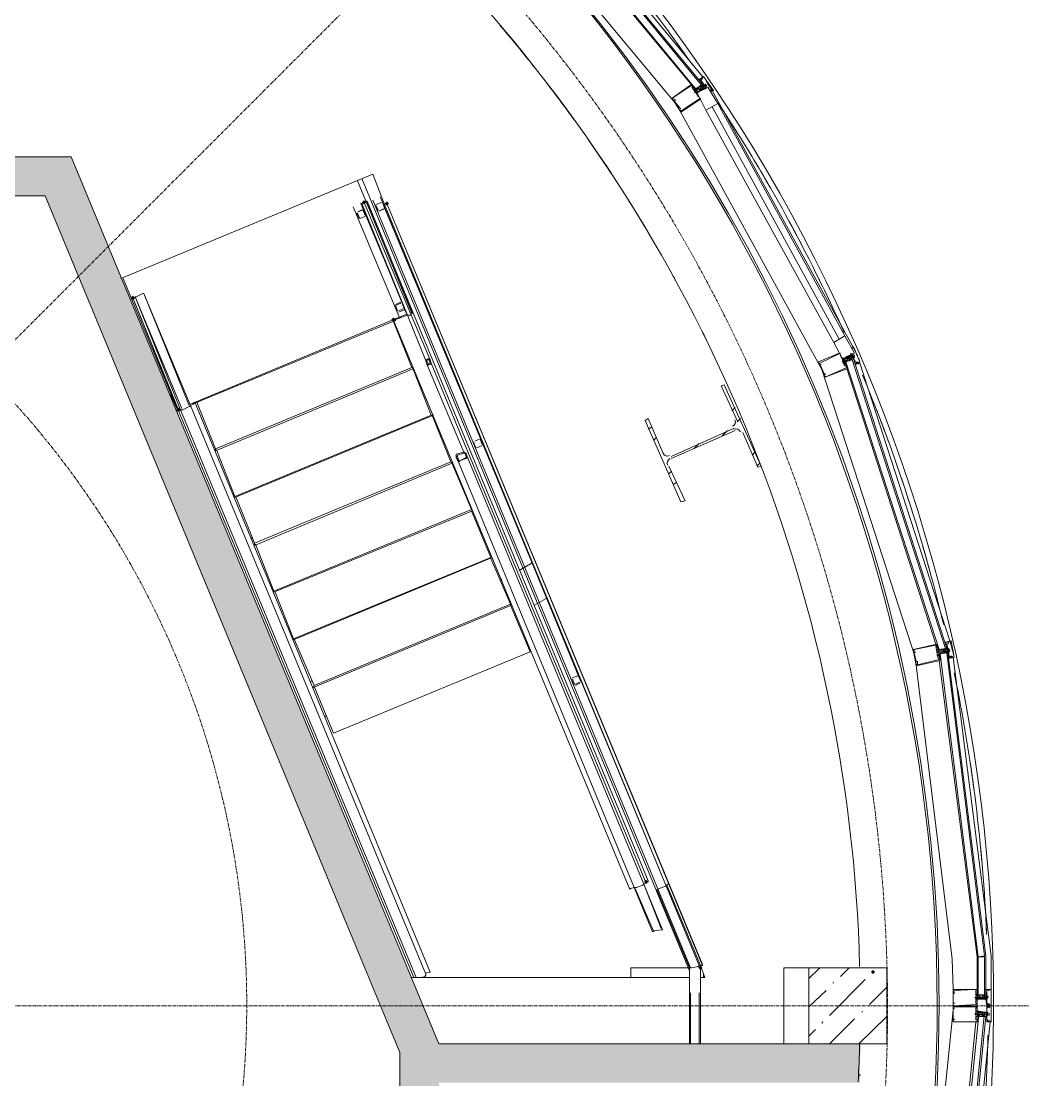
# Model space of a CAD drawing. Header units: millimetres. Extents: x 223 to 147055, y -17460 to 24540.
# Drawn here: x 104872 to 108780, y -5372 to -1244 of the extents above; entities that cross this region are included whole.
import ezdxf

# ---------------------------------------------------------------- set-up
doc = ezdxf.new("R2010")
doc.units = ezdxf.units.MM
doc.linetypes.add('ADSK_Линия сетки', pattern=[21, 12, -3, 3, -3])
for name, color, linetype, lineweight in [('A-ANNO-DIMS', 7, 'Continuous', 9), ('S-GRID', 7, 'Continuous', 9), ('ЭЛ', 250, 'Continuous', 50)]:
    doc.layers.add(name, color=color, linetype=linetype, lineweight=lineweight)
for name, color, linetype in [('PDF _A-CLNG', 7, 'Continuous'), ('PDF _A-DETL', 7, 'Continuous'), ('PDF _A-DETL-GENF', 7, 'Continuous'), ('PDF _A-FLOR', 7, 'Continuous'), ('PDF _A-GLAZ', 7, 'Continuous'), ('PDF _A-GLAZ-CURT', 7, 'Continuous'), ('PDF _A-GLAZ-CWMG', 7, 'Continuous'), ('PDF _A-WALL', 7, 'Continuous'), ('PDF _A-WALL-PATT', 7, 'Continuous'), ('PDF _I-WALL', 7, 'Continuous'), ('PDF _S-BEAM', 7, 'Continuous'), ('PDF _S-COLS', 7, 'Continuous'), ('PDF _S-FSTN', 7, 'Continuous'), ('PDF _S-RBAR-BNDY', 7, 'Continuous'), ('PDF _Ограждение', 7, 'Continuous')]:
    doc.layers.add(name, color=color, linetype=linetype)
doc.styles.add('GOST Common_I_6', font='ARIALN.TTF', dxfattribs={"height": 125})
doc.dimstyles.new('Диагональ_-_Gost_2_5мм', dxfattribs={"dimscale": 304.8, "dimtxt": 125.714375, "dimasz": 0.492126, "dimexe": 0.393701, "dimexo": 0.246063, "dimgap": 0.287073, "dimtad": 1, "dimdec": 0, "dimzin": 0, "dimdsep": 46, "dimtxsty": 'GOST Common_I_6', "dimsah": 1, "dimcen": 0.09, "dimdle": 0.393701, "dimazin": 0, "dimtfac": 1, "dimtdec": 4, "dimtix": 1, "dimtmove": 0, "dimatfit": 3, "dimfxl": 1, "dimtvp": 1, "dimtfill": 1, "dimtolj": 1, "dimtzin": 0, "dimarcsym": 2})

# ---------------------------------------------------------------- blocks, each defined once
blk = doc.blocks.new('*D336')
at = {"layer": 'A-ANNO-DIMS', "color": 0, "lineweight": -2, "transparency": 16777216}
for p, q in [((92115.2, 24600.2), (91913.7, 24398.7)), ((94394.4, 19097.7), (94109.4, 19097.7))]:
    blk.add_line(p, q, dxfattribs=at)
blk.add_arc((86612.7, 19097.7), 7616.7, 1.12837, 43.87163, dxfattribs=at)
at = {"layer": 'A-ANNO-DIMS', "color": 0, "transparency": 16777216}
for points in [[(92085.7, 24358.9), (92121.4, 24393.9), (91998.5, 24483.5)], [(94252.9, 19247.9), (94202.9, 19247.4), (94229.4, 19097.7)]]:
    blk.add_solid(points, dxfattribs=at)
at = {"layer": 'Defpoints', "color": 0, "transparency": 16777216}
for p in [(92168.2, 24653.2), (93969.9, 21069), (86612.7, 19097.7), (94469.4, 19097.7)]:
    blk.add_point(p, dxfattribs=at)
at = {"layer": 'A-ANNO-DIMS', "color": 0, "transparency": 16777216, "insert": (93788.2, 22069.9), "char_height": 125, "width": 588.088, "attachment_point": 5, "rotation": 292.5, "style": 'GOST Common_I_6', "bg_fill": 3, "box_fill_scale": 1.1, "bg_fill_color": 256, "bg_fill_true_color": 13158600, "bg_fill_transparency": 0}
blk.add_mtext('\\A1;45.00°', dxfattribs=at)
blk = doc.blocks.new('*D337')
at = {"layer": 'A-ANNO-DIMS', "color": 0, "lineweight": -2, "transparency": 16777216}
for p, q in [((94394.4, 19097.7), (94109.4, 19097.7)), ((92115.2, 13595.1), (91913.7, 13796.7))]:
    blk.add_line(p, q, dxfattribs=at)
blk.add_arc((86612.7, 19097.7), 7616.7, 316.12837, 358.87163, dxfattribs=at)
at = {"layer": 'A-ANNO-DIMS', "color": 0, "transparency": 16777216}
for points in [[(94202.9, 18947.9), (94252.9, 18947.4), (94229.4, 19097.7)], [(92121.4, 13801.4), (92085.7, 13836.4), (91998.5, 13711.8)]]:
    blk.add_solid(points, dxfattribs=at)
at = {"layer": 'Defpoints', "color": 0, "transparency": 16777216}
for p in [(86612.7, 19097.7), (94469.4, 19097.7), (93209, 15289.3), (92168.2, 13542.1)]:
    blk.add_point(p, dxfattribs=at)
at = {"layer": 'A-ANNO-DIMS', "color": 0, "transparency": 16777216, "insert": (93511, 16240.3), "char_height": 125, "width": 588.088, "attachment_point": 5, "rotation": 67.5, "style": 'GOST Common_I_6', "bg_fill": 3, "box_fill_scale": 1.1, "bg_fill_color": 256, "bg_fill_true_color": 13158600, "bg_fill_transparency": 0}
blk.add_mtext('\\A1;45.00°', dxfattribs=at)
blk = doc.blocks.new('оси')
at = {"layer": 'S-GRID', "linetype": 'ADSK_Линия сетки'}
blk.add_line((86612.7, 19097.7), (95262.1, 19097.7), dxfattribs=at)
blk.add_arc((86612.7, 19097.7), 6000, 192.09621, 182.95219, dxfattribs=at)
at = {"layer": 'A-ANNO-DIMS'}
dim = blk.add_angular_dim_3p(base=(93969.9, 21069), center=(86612.7, 19097.7), p1=(94469.4, 19097.7), p2=(92168.2, 24653.2), dimstyle='Диагональ_-_Gost_2_5мм', override={"dimpost": '<>', "dimfxl": 6013.290219}, dxfattribs=at)
dim.commit()
dim.dimension.update_dxf_attribs({"geometry": '*D336', "text_midpoint": (93788.2, 22069.9)})
dim = blk.add_angular_dim_3p(base=(93209, 15289.3), center=(86612.7, 19097.7), p1=(92168.2, 13542.1), p2=(94469.4, 19097.7), dimstyle='Диагональ_-_Gost_2_5мм', override={"dimpost": '<>', "dimfxl": 6013.290219}, dxfattribs=at)
dim.commit()
dim.dimension.update_dxf_attribs({"geometry": '*D337', "text_midpoint": (93511, 16240.3)})
at = {"layer": 'S-GRID', "linetype": 'ADSK_Линия сетки'}
blk.add_line((86612.7, 19097.7), (92789.2, 25274.2), dxfattribs=at)
blk.add_arc((86612.7, 19097.7), 3500, 177.3315, 161.4375, dxfattribs=at)

msp = doc.modelspace()

# ---------------------------------------------------------------- hatches: boundary and pattern name
at = {"layer": 'PDF _A-GLAZ-CWMG', "lineweight": 15, "transparency": 33554559}
for points in [[(107543.1, -1501.7), (107538.9, -1501.7), (107538.9, -1505.9), (107543.1, -1510.2), (107547.3, -1505.9), (107547.3, -1501.7)], [(108110.3, -2538.9), (108106.1, -2538.9), (108106.1, -2543.1), (108110.3, -2547.3), (108114.6, -2543.1), (108114.6, -2538.9)]]:
    msp.add_hatch(color=256, dxfattribs=at).paths.add_polyline_path(points)
at = {"layer": 'PDF _A-WALL-PATT', "lineweight": 15, "true_color": 0xc0c0c0, "transparency": 33554559}
msp.add_hatch(color=9, dxfattribs=at).paths.add_polyline_path([(106501.7, -5235.5), (106349.3, -4871.4), (105130.1, -1925), (105066.6, -1772.6), (104359.7, -1772.6), (104359.7, -1925), (104965, -1925), (106188.4, -4871.4), (106302.7, -5146.6), (106349.3, -5265.1), (106349.3, -5989), (105964.1, -6374.2), (106069.9, -6480), (106501.7, -6048.2), (106501.7, -5383.6), (108144.2, -5383.6), (108144.2, -5307.4), (108148.4, -5235.5), (108148.4, -5231.2), (106501.7, -5231.2)])
at = {"layer": 'PDF _S-BEAM', "lineweight": 15, "transparency": 33554559}
for points in [[(106209.6, -1942), (106205.4, -1946.2), (106201.1, -1950.4), (106205.4, -1954.7), (106209.6, -1958.9), (106213.8, -1954.7), (106218.1, -1950.4), (106213.8, -1946.2)], [(106298.5, -1946.2), (106294.3, -1950.4), (106290, -1954.7), (106294.3, -1958.9), (106298.5, -1963.1), (106302.7, -1958.9), (106307, -1954.7), (106302.7, -1950.4)], [(105307.9, -2314.5), (105303.7, -2318.7), (105299.5, -2323), (105303.7, -2327.2), (105307.9, -2331.4), (105312.2, -2327.2), (105316.4, -2323), (105312.2, -2318.7)], [(106323.9, -2399.2), (106319.7, -2403.4), (106315.4, -2407.6), (106319.7, -2411.9), (106323.9, -2416.1), (106328.1, -2411.9), (106332.4, -2407.6), (106328.1, -2403.4)], [(105485.7, -2750.5), (105481.5, -2754.8), (105477.2, -2759), (105481.5, -2763.2), (105485.7, -2767.5), (105489.9, -2763.2), (105494.2, -2759), (105489.9, -2754.8)], [(105485.7, -2750.5), (105481.5, -2754.8), (105477.2, -2759), (105481.5, -2763.2), (105485.7, -2767.5), (105489.9, -2763.2), (105494.2, -2759), (105489.9, -2754.8)], [(107310.3, -4592), (107306, -4596.2), (107301.8, -4600.5), (107306, -4604.7), (107310.3, -4608.9), (107314.5, -4604.7), (107318.7, -4600.5), (107314.5, -4596.2)]]:
    msp.add_hatch(color=256, dxfattribs=at).paths.add_polyline_path(points)
at = {"layer": 'PDF _S-COLS', "lineweight": 15, "transparency": 33554559}
for points in [[(107521.9, -4926.4), (107517.7, -4930.7), (107513.5, -4934.9), (107517.7, -4939.1), (107521.9, -4943.4), (107526.2, -4939.1), (107530.4, -4934.9), (107526.2, -4930.7)], [(108195, -4943.4), (108190.8, -4947.6), (108186.5, -4951.8), (108190.8, -4956.1), (108195, -4960.3), (108199.2, -4956.1), (108203.5, -4951.8), (108199.2, -4947.6)]]:
    msp.add_hatch(color=256, dxfattribs=at).paths.add_polyline_path(points)

# ---------------------------------------------------------------- linework, layer by layer
at = {"layer": 'PDF _A-CLNG', "lineweight": 15}
msp.add_lwpolyline([(108643.7, -5366.7), (108643.7, -5366.7)], dxfattribs=at)
for centre, radius, start, end in [((102245, -5080.4), 6399.9, 35.11246, 36.31522), ((102248.4, -5078.1), 6395.8, 32.60169, 33.33809), ((102247.2, -5079), 6397.3, 30.09694, 31.2947), ((102248.3, -5078.5), 6396.1, 27.58643, 28.7844), ((102248.7, -5078.3), 6395.6, 25.0759, 26.26847), ((102242.9, -5080.8), 6402, 20.06138, 21.24178), ((102247.9, -5079), 6396.6, 17.5561, 18.721), ((102247.5, -5079.2), 6397.1, 15.04552, 16.20485), ((102233.7, -5082.6), 6411.3, 13.40321, 13.67732), ((102247, -5079.4), 6397.7, 10.03022, 11.14549), ((102244.5, -5079.8), 6400.2, 7.52561, 8.59651), ((102243, -5079.9), 6401.6, 5.01544, 6.02021), ((102243.4, -5079.8), 6401.3, 2.51065, 3.34525)]:
    msp.add_arc(centre, radius, start, end, dxfattribs=at)
at = {"layer": 'PDF _A-DETL', "lineweight": 15}
msp.add_circle((102256, -5079.1), 6197.2, dxfattribs=at)
at = {"layer": 'PDF _A-DETL-GENF', "lineweight": 15}
for points in [[(107521.9, -1472.1), (107526.2, -1472.1), (107530.4, -1467.8), (107526.2, -1467.8), (107534.6, -1459.4), (107526.2, -1467.8), (107521.9, -1467.8), (107517.7, -1472.1)], [(107517.7, -1472.1), (107517.7, -1472.1)], [(107521.9, -1467.8), (107521.9, -1467.8)], [(107521.9, -1467.8), (107521.9, -1467.8)], [(107521.9, -1472.1), (107521.9, -1472.1)], [(107538.9, -1501.7), (107534.6, -1493.2), (107521.9, -1476.3)], [(107521.9, -1476.3), (107521.9, -1476.3)], [(107526.2, -1467.8), (107526.2, -1467.8)], [(107526.2, -1472.1), (107526.2, -1472.1)], [(107526.2, -1476.3), (107534.6, -1489)], [(107526.2, -1476.3), (107526.2, -1476.3)], [(107530.4, -1467.8), (107530.4, -1467.8)], [(107560, -1518.6), (107568.5, -1514.4), (107560, -1501.7), (107551.6, -1489), (107543.1, -1472.1), (107534.6, -1459.4), (107572.7, -1514.4), (107564.3, -1518.6)], [(107521.9, -1548.3), (107445.7, -1599.1), (107411.9, -1544), (107488.1, -1489), (107496.5, -1501.7), (107500.8, -1505.9), (107496.5, -1510.2)], [(107513.5, -1539.8), (107505, -1522.9), (107505, -1518.6), (107500.8, -1518.6), (107488.1, -1501.7), (107492.3, -1497.5), (107488.1, -1493.2), (107411.9, -1544), (107416.1, -1548.3)], [(107492.3, -1501.7), (107492.3, -1505.9)], [(107492.3, -1501.7), (107492.3, -1501.7)], [(107530.4, -1489), (107526.2, -1493.2), (107517.7, -1501.7), (107500.8, -1510.2), (107496.5, -1510.2), (107500.8, -1514.4)], [(107496.5, -1501.7), (107496.5, -1501.7)], [(107496.5, -1501.7), (107496.5, -1501.7)], [(107496.5, -1510.2), (107496.5, -1510.2)], [(107517.7, -1505.9), (107513.5, -1505.9), (107500.8, -1514.4), (107505, -1514.4), (107505, -1518.6), (107509.2, -1518.6), (107509.2, -1522.9)], [(107500.8, -1505.9), (107500.8, -1505.9)], [(107500.8, -1514.4), (107500.8, -1514.4)], [(107500.8, -1514.4), (107500.8, -1514.4)], [(107505, -1514.4), (107505, -1514.4)], [(107505, -1518.6), (107505, -1518.6)], [(107505, -1522.9), (107505, -1522.9)], [(107509.2, -1531.3), (107509.2, -1522.9), (107521.9, -1514.4), (107526.2, -1514.4), (107517.7, -1518.6)], [(107509.2, -1522.9), (107509.2, -1522.9)], [(107509.2, -1522.9), (107509.2, -1522.9)], [(107509.2, -1527.1), (107509.2, -1527.1)], [(107513.5, -1527.1), (107513.5, -1527.1)], [(107517.7, -1510.2), (107517.7, -1510.2)], [(107526.2, -1493.2), (107530.4, -1493.2), (107526.2, -1497.5), (107530.4, -1497.5), (107521.9, -1505.9)], [(107521.9, -1501.7), (107530.4, -1497.5), (107534.6, -1497.5)], [(107534.6, -1501.7), (107526.2, -1510.2), (107534.6, -1505.9), (107526.2, -1514.4)], [(107526.2, -1510.2), (107526.2, -1510.2)], [(107526.2, -1514.4), (107526.2, -1514.4)], [(107530.4, -1497.5), (107530.4, -1497.5)], [(107538.9, -1505.9), (107534.6, -1505.9), (107534.6, -1501.7), (107538.9, -1501.7), (107543.1, -1505.9), (107543.1, -1501.7), (107538.9, -1497.5), (107534.6, -1489), (107543.1, -1501.7)], [(107534.6, -1489), (107534.6, -1489)], [(107534.6, -1493.2), (107534.6, -1493.2)], [(107534.6, -1505.9), (107534.6, -1505.9)], [(107538.9, -1489), (107547.3, -1497.5), (107543.1, -1497.5)], [(107547.3, -1497.5), (107543.1, -1489), (107538.9, -1493.2)], [(107538.9, -1489), (107538.9, -1489)], [(107538.9, -1489), (107538.9, -1489)], [(107538.9, -1493.2), (107538.9, -1493.2)], [(107538.9, -1497.5), (107538.9, -1497.5)], [(107538.9, -1501.7), (107538.9, -1501.7)], [(107543.1, -1497.5), (107543.1, -1497.5)], [(107543.1, -1501.7), (107543.1, -1501.7)], [(107564.3, -1514.4), (107560, -1514.4), (107560, -1510.2)], [(107560, -1514.4), (107560, -1514.4)], [(107416.1, -1548.3), (107416.1, -1548.3)], [(107420.3, -1548.3), (107424.6, -1552.5), (107420.3, -1552.5)], [(107420.3, -1548.3), (107420.3, -1548.3)], [(107420.3, -1556.7), (107441.5, -1582.1), (107445.7, -1586.4)], [(107424.6, -1556.7), (107424.6, -1556.7)], [(107445.7, -1590.6), (107445.7, -1594.8), (107521.9, -1544)], [(107517.7, -1539.8), (107517.7, -1539.8)], [(107441.5, -1582.1), (107441.5, -1582.1)], [(107445.7, -1586.4), (107445.7, -1586.4)], [(107445.7, -1590.6), (107445.7, -1590.6)], [(108084.9, -2585.4), (108089.2, -2585.4), (108097.6, -2598.1), (108008.7, -2632), (107983.3, -2572.7), (108063.8, -2538.9)], [(108068, -2538.9), (107987.6, -2577), (107987.6, -2581.2)], [(108076.5, -2564.3), (108068, -2547.3)], [(108072.2, -2555.8), (108076.5, -2564.3), (108080.7, -2560)], [(108110.3, -2555.8), (108101.9, -2560), (108076.5, -2572.7), (108076.5, -2568.5), (108097.6, -2555.8), (108110.3, -2551.6), (108114.6, -2551.6)], [(108076.5, -2560), (108076.5, -2555.8)], [(108097.6, -2555.8), (108093.4, -2560), (108093.4, -2555.8), (108076.5, -2564.3), (108080.7, -2564.3), (108080.7, -2568.5)], [(108076.5, -2555.8), (108076.5, -2555.8)], [(108123, -2577), (108118.8, -2555.8), (108114.6, -2547.3), (108110.3, -2543.1), (108106.1, -2547.3), (108097.6, -2551.6), (108093.4, -2555.8), (108093.4, -2551.6), (108089.2, -2555.8)], [(108097.6, -2560), (108101.9, -2560), (108097.6, -2555.8), (108101.9, -2551.6), (108106.1, -2564.3), (108101.9, -2560)], [(108101.9, -2551.6), (108106.1, -2551.6), (108110.3, -2551.6)], [(108106.1, -2547.3), (108106.1, -2551.6)], [(108110.3, -2547.3), (108114.6, -2547.3), (108110.3, -2547.3)], [(108110.3, -2551.6), (108110.3, -2551.6)], [(108114.6, -2560), (108110.3, -2560), (108110.3, -2555.8), (108114.6, -2555.8)], [(108110.3, -2555.8), (108110.3, -2555.8)], [(108114.6, -2521.9), (108114.6, -2521.9)], [(108123, -2547.3), (108123, -2551.6), (108118.8, -2551.6), (108114.6, -2543.1)], [(108114.6, -2543.1), (108114.6, -2543.1)], [(108114.6, -2543.1), (108114.6, -2543.1)], [(108114.6, -2555.8), (108118.8, -2555.8), (108114.6, -2555.8)], [(108118.8, -2547.3), (108118.8, -2547.3)], [(108118.8, -2547.3), (108118.8, -2547.3)], [(108118.8, -2551.6), (108118.8, -2551.6)], [(108118.8, -2551.6), (108118.8, -2551.6)], [(108118.8, -2560), (108118.8, -2551.6)], [(108123, -2551.6), (108123, -2551.6)], [(107987.6, -2581.2), (107987.6, -2581.2)], [(107991.8, -2581.2), (107991.8, -2581.2)], [(107991.8, -2581.2), (107991.8, -2585.4)], [(107991.8, -2585.4), (107991.8, -2585.4)], [(107991.8, -2585.4), (107991.8, -2585.4)], [(107991.8, -2589.7), (108004.5, -2619.3), (108008.7, -2619.3), (108008.7, -2623.5)], [(108008.7, -2627.8), (108008.7, -2632), (108093.4, -2593.9), (108089.2, -2589.7)], [(108076.5, -2560), (108076.5, -2560)], [(108084.9, -2589.7), (108076.5, -2572.7)], [(108089.2, -2581.2), (108089.2, -2577), (108084.9, -2581.2), (108080.7, -2572.7), (108097.6, -2564.3)], [(108080.7, -2564.3), (108080.7, -2568.5), (108084.9, -2568.5)], [(108080.7, -2564.3), (108080.7, -2564.3)], [(108080.7, -2568.5), (108080.7, -2568.5)], [(108080.7, -2572.7), (108080.7, -2572.7)], [(108080.7, -2572.7), (108080.7, -2572.7)], [(108084.9, -2572.7), (108080.7, -2572.7)], [(108101.9, -2568.5), (108084.9, -2572.7), (108084.9, -2577)], [(108084.9, -2568.5), (108084.9, -2568.5)], [(108084.9, -2572.7), (108084.9, -2572.7)], [(108084.9, -2577), (108084.9, -2577)], [(108084.9, -2577), (108084.9, -2577)], [(108084.9, -2589.7), (108084.9, -2589.7)], [(108089.2, -2581.2), (108089.2, -2581.2)], [(108089.2, -2585.4), (108089.2, -2585.4)], [(108089.2, -2589.7), (108089.2, -2589.7)], [(108097.6, -2560), (108097.6, -2560)], [(108101.9, -2564.3), (108101.9, -2568.5), (108114.6, -2560), (108118.8, -2560), (108127.3, -2572.7)], [(108101.9, -2564.3), (108101.9, -2564.3)], [(108101.9, -2568.5), (108101.9, -2568.5)], [(108106.1, -2564.3), (108110.3, -2560)], [(108110.3, -2560), (108110.3, -2560)], [(108114.6, -2560), (108114.6, -2560)], [(108118.8, -2560), (108118.8, -2560)], [(108127.3, -2572.7), (108127.3, -2572.7)], [(108127.3, -2577), (108127.3, -2577)], [(108127.3, -2577), (108131.5, -2577), (108131.5, -2581.2), (108127.3, -2581.2)], [(108127.3, -2577), (108127.3, -2577)], [(108127.3, -2581.2), (108127.3, -2581.2)], [(108131.5, -2572.7), (108131.5, -2577), (108135.7, -2572.7), (108135.7, -2577), (108144.2, -2572.7), (108135.7, -2581.2)], [(108131.5, -2577), (108131.5, -2577)], [(108135.7, -2577), (108135.7, -2577)], [(108004.5, -2615.1), (108004.5, -2615.1)], [(108008.7, -2623.5), (108008.7, -2623.5)], [(108457.5, -3724.2), (108457.5, -3736.9), (108364.3, -3758), (108351.6, -3694.6), (108444.8, -3673.4), (108444.8, -3686.1)], [(108478.6, -3669.2), (108478.6, -3664.9), (108482.9, -3664.9)], [(108478.6, -3664.9), (108478.6, -3664.9)], [(108478.6, -3669.2), (108478.6, -3669.2)], [(108478.6, -3673.4), (108478.6, -3673.4)], [(108482.9, -3690.3), (108478.6, -3673.4)], [(108482.9, -3664.9), (108482.9, -3664.9)], [(108482.9, -3664.9), (108482.9, -3664.9)], [(108482.9, -3664.9), (108482.9, -3664.9)], [(108482.9, -3669.2), (108482.9, -3669.2)], [(108482.9, -3673.4), (108487.1, -3690.3), (108491.3, -3703), (108495.6, -3698.8), (108491.3, -3698.8)], [(108482.9, -3673.4), (108482.9, -3673.4)], [(108487.1, -3664.9), (108495.6, -3660.7), (108499.8, -3677.6), (108504, -3694.6), (108508.3, -3707.3), (108512.5, -3724.2), (108499.8, -3660.7), (108487.1, -3664.9), (108491.3, -3669.2), (108487.1, -3669.2), (108487.1, -3673.4)], [(108487.1, -3664.9), (108487.1, -3664.9)], [(108487.1, -3664.9), (108487.1, -3664.9)], [(108487.1, -3669.2), (108487.1, -3669.2)], [(108491.3, -3669.2), (108491.3, -3669.2)], [(108449, -3707.3), (108449, -3703), (108444.8, -3703), (108440.5, -3681.9), (108444.8, -3681.9), (108440.5, -3677.6), (108355.9, -3694.6), (108355.9, -3698.8)], [(108355.9, -3698.8), (108355.9, -3698.8)], [(108355.9, -3703), (108360.1, -3703), (108360.1, -3707.3)], [(108355.9, -3707.3), (108364.3, -3741.1), (108368.6, -3741.1), (108368.6, -3745.3), (108368.6, -3749.6)], [(108360.1, -3707.3), (108360.1, -3707.3)], [(108360.1, -3707.3), (108360.1, -3707.3)], [(108364.3, -3749.6), (108368.6, -3753.8), (108453.2, -3732.6), (108453.2, -3728.4), (108449, -3728.4), (108444.8, -3711.5)], [(108449, -3686.1), (108449, -3690.3), (108444.8, -3694.6)], [(108444.8, -3686.1), (108444.8, -3686.1)], [(108444.8, -3686.1), (108444.8, -3686.1)], [(108444.8, -3698.8), (108444.8, -3694.6), (108449, -3694.6), (108449, -3698.8), (108449, -3703), (108453.2, -3707.3)], [(108444.8, -3694.6), (108444.8, -3694.6)], [(108474.4, -3703), (108482.9, -3703), (108478.6, -3698.8), (108470.2, -3703), (108444.8, -3707.3), (108444.8, -3703), (108470.2, -3698.8), (108465.9, -3698.8)], [(108449, -3686.1), (108449, -3686.1)], [(108487.1, -3703), (108482.9, -3690.3), (108478.6, -3690.3), (108465.9, -3694.6), (108449, -3698.8), (108461.7, -3694.6), (108461.7, -3698.8)], [(108449, -3690.3), (108449, -3690.3)], [(108449, -3698.8), (108449, -3698.8)], [(108449, -3698.8), (108449, -3698.8)], [(108482.9, -3703), (108482.9, -3707.3), (108470.2, -3707.3), (108453.2, -3711.5), (108453.2, -3715.7), (108449, -3715.7), (108449, -3711.5), (108465.9, -3707.3)], [(108449, -3703), (108449, -3703)], [(108449, -3707.3), (108449, -3707.3)], [(108449, -3711.5), (108449, -3711.5)], [(108449, -3711.5), (108449, -3711.5)], [(108449, -3711.5), (108449, -3711.5)], [(108453.2, -3711.5), (108449, -3711.5)], [(108453.2, -3707.3), (108453.2, -3707.3)], [(108465.9, -3703), (108470.2, -3703), (108470.2, -3698.8), (108470.2, -3694.6), (108474.4, -3703), (108470.2, -3703)], [(108465.9, -3703), (108465.9, -3703)], [(108478.6, -3690.3), (108478.6, -3694.6), (108470.2, -3698.8)], [(108470.2, -3694.6), (108478.6, -3694.6), (108482.9, -3694.6)], [(108470.2, -3707.3), (108470.2, -3707.3)], [(108478.6, -3698.8), (108487.1, -3698.8), (108487.1, -3694.6), (108491.3, -3694.6)], [(108478.6, -3694.6), (108478.6, -3694.6)], [(108482.9, -3690.3), (108482.9, -3690.3)], [(108482.9, -3707.3), (108487.1, -3703), (108491.3, -3724.2)], [(108482.9, -3703), (108482.9, -3703)], [(108491.3, -3690.3), (108495.6, -3698.8), (108491.3, -3690.3), (108487.1, -3690.3), (108487.1, -3694.6)], [(108487.1, -3690.3), (108487.1, -3690.3)], [(108487.1, -3698.8), (108491.3, -3703), (108491.3, -3720), (108495.6, -3720), (108495.6, -3724.2), (108499.8, -3720), (108504, -3720), (108499.8, -3724.2), (108499.8, -3728.4), (108512.5, -3724.2), (108499.8, -3724.2)], [(108487.1, -3703), (108487.1, -3703)], [(108491.3, -3690.3), (108491.3, -3690.3)], [(108491.3, -3694.6), (108491.3, -3694.6)], [(108491.3, -3703), (108491.3, -3703)], [(108364.3, -3741.1), (108364.3, -3741.1)], [(108368.6, -3749.6), (108368.6, -3749.6)], [(108449, -3720), (108453.2, -3715.7)], [(108449, -3715.7), (108449, -3715.7)], [(108449, -3728.4), (108449, -3728.4)], [(108453.2, -3715.7), (108453.2, -3715.7)], [(108453.2, -3720), (108453.2, -3720)], [(108453.2, -3724.2), (108453.2, -3724.2)], [(108457.5, -3724.2), (108457.5, -3724.2)], [(108491.3, -3724.2), (108491.3, -3724.2)], [(108491.3, -3724.2), (108491.3, -3724.2)], [(108495.6, -3728.4), (108491.3, -3728.4)], [(108495.6, -3724.2), (108495.6, -3724.2)], [(108495.6, -3724.2), (108495.6, -3724.2)], [(108499.8, -3724.2), (108499.8, -3724.2)], [(108601.4, -5070.4), (108601.4, -5083.1), (108508.3, -5083.1), (108508.3, -5019.6), (108601.4, -5019.6), (108601.4, -5028)], [(108597.2, -5045), (108597.2, -5028), (108597.2, -5019.6), (108508.3, -5023.8), (108508.3, -5028)], [(108508.3, -5036.5), (108508.3, -5070.4)], [(108512.5, -5028), (108512.5, -5028)], [(108512.5, -5028), (108512.5, -5036.5)], [(108512.5, -5036.5), (108512.5, -5036.5)], [(108512.5, -5036.5), (108512.5, -5036.5)], [(108601.4, -5032.3), (108601.4, -5036.5), (108597.2, -5036.5), (108597.2, -5045), (108601.4, -5045)], [(108597.2, -5032.3), (108597.2, -5032.3)], [(108597.2, -5036.5), (108597.2, -5036.5)], [(108601.4, -5028), (108601.4, -5028)], [(108601.4, -5032.3), (108601.4, -5032.3)], [(108601.4, -5032.3), (108601.4, -5032.3)], [(108601.4, -5036.5), (108601.4, -5036.5)], [(108635.3, -5019.6), (108643.7, -5019.6), (108656.4, -5019.6), (108643.7, -5019.6), (108648, -5023.8), (108643.7, -5023.8)], [(108635.3, -5019.6), (108635.3, -5019.6)], [(108635.3, -5053.4), (108635.3, -5045), (108635.3, -5023.8)], [(108635.3, -5023.8), (108635.3, -5023.8)], [(108639.5, -5019.6), (108639.5, -5019.6)], [(108639.5, -5023.8), (108639.5, -5019.6)], [(108639.5, -5023.8), (108639.5, -5023.8)], [(108639.5, -5023.8), (108639.5, -5023.8)], [(108639.5, -5023.8), (108639.5, -5023.8)], [(108643.7, -5049.2), (108639.5, -5049.2), (108639.5, -5040.7), (108639.5, -5028)], [(108639.5, -5028), (108639.5, -5028)], [(108643.7, -5019.6), (108643.7, -5019.6)], [(108643.7, -5023.8), (108643.7, -5023.8)], [(108648, -5023.8), (108648, -5023.8)], [(108508.3, -5078.8), (108508.3, -5083.1), (108601.4, -5078.8), (108601.4, -5074.6), (108597.2, -5074.6), (108597.2, -5053.4), (108597.2, -5049.2)], [(108512.5, -5070.4), (108512.5, -5074.6)], [(108512.5, -5070.4), (108512.5, -5070.4)], [(108512.5, -5074.6), (108512.5, -5074.6)], [(108631, -5045), (108631, -5049.2), (108622.6, -5049.2), (108622.6, -5045), (108622.6, -5053.4), (108597.2, -5053.4), (108592.9, -5049.2), (108597.2, -5049.2), (108622.6, -5049.2), (108622.6, -5053.4), (108614.1, -5053.4), (108614.1, -5057.7), (108601.4, -5057.7), (108597.2, -5057.7), (108597.2, -5061.9)], [(108597.2, -5040.7), (108601.4, -5040.7), (108601.4, -5045), (108601.4, -5049.2), (108601.4, -5053.4)], [(108597.2, -5045), (108597.2, -5045)], [(108597.2, -5049.2), (108597.2, -5049.2)], [(108597.2, -5053.4), (108597.2, -5053.4)], [(108631, -5057.7), (108618.3, -5057.7), (108601.4, -5057.7), (108601.4, -5061.9), (108597.2, -5061.9), (108601.4, -5061.9)], [(108597.2, -5057.7), (108597.2, -5057.7)], [(108597.2, -5061.9), (108597.2, -5061.9)], [(108597.2, -5070.4), (108597.2, -5070.4)], [(108597.2, -5074.6), (108597.2, -5074.6)], [(108622.6, -5049.2), (108614.1, -5049.2), (108614.1, -5045), (108601.4, -5045), (108618.3, -5040.7), (108631, -5040.7), (108631, -5045), (108622.6, -5045)], [(108601.4, -5045), (108601.4, -5045)], [(108601.4, -5045), (108601.4, -5045)], [(108601.4, -5049.2), (108601.4, -5049.2)], [(108601.4, -5053.4), (108601.4, -5053.4)], [(108601.4, -5057.7), (108601.4, -5057.7)], [(108601.4, -5061.9), (108601.4, -5061.9)], [(108601.4, -5066.1), (108601.4, -5066.1)], [(108601.4, -5070.4), (108601.4, -5070.4)], [(108601.4, -5070.4), (108601.4, -5070.4)], [(108618.3, -5045), (108618.3, -5045)], [(108618.3, -5057.7), (108618.3, -5057.7)], [(108631, -5053.4), (108622.6, -5053.4), (108631, -5053.4)], [(108622.6, -5053.4), (108622.6, -5053.4)], [(108635.3, -5040.7), (108631, -5040.7)], [(108631, -5045), (108631, -5045)], [(108631, -5049.2), (108635.3, -5049.2)], [(108631, -5057.7), (108631, -5057.7)], [(108635.3, -5045), (108635.3, -5045)], [(108635.3, -5057.7), (108635.3, -5057.7)], [(108639.5, -5074.6), (108635.3, -5057.7)], [(108639.5, -5040.7), (108639.5, -5040.7)], [(108643.7, -5045), (108643.7, -5053.4), (108643.7, -5045), (108639.5, -5045), (108639.5, -5057.7), (108639.5, -5049.2)], [(108639.5, -5049.2), (108639.5, -5049.2)], [(108639.5, -5049.2), (108639.5, -5049.2)], [(108639.5, -5053.4), (108643.7, -5053.4), (108639.5, -5053.4)], [(108639.5, -5057.7), (108639.5, -5074.6), (108643.7, -5074.6), (108643.7, -5078.8), (108648, -5078.8), (108648, -5074.6)], [(108639.5, -5057.7), (108639.5, -5057.7)], [(108639.5, -5074.6), (108639.5, -5074.6)], [(108643.7, -5045), (108643.7, -5045)], [(108643.7, -5053.4), (108643.7, -5053.4)], [(108601.4, -5095.8), (108601.4, -5083.1), (108508.3, -5083.1), (108508.3, -5146.6), (108601.4, -5146.6), (108508.3, -5146.6), (108508.3, -5142.3)], [(108508.3, -5091.5), (108508.3, -5087.3), (108601.4, -5087.3), (108601.4, -5091.5), (108597.2, -5091.5), (108597.2, -5112.7), (108597.2, -5116.9)], [(108508.3, -5129.6), (108508.3, -5100)], [(108512.5, -5078.8), (108512.5, -5078.8)], [(108512.5, -5091.5), (108512.5, -5091.5)], [(108512.5, -5095.8), (108512.5, -5091.5)], [(108512.5, -5095.8), (108512.5, -5095.8)], [(108512.5, -5100), (108512.5, -5100)], [(108618.3, -5112.7), (108622.6, -5112.7), (108622.6, -5116.9), (108622.6, -5121.2), (108622.6, -5112.7), (108597.2, -5112.7), (108592.9, -5116.9), (108597.2, -5116.9), (108622.6, -5116.9), (108618.3, -5116.9)], [(108597.2, -5091.5), (108597.2, -5091.5)], [(108597.2, -5095.8), (108597.2, -5095.8)], [(108618.3, -5108.5), (108601.4, -5108.5), (108601.4, -5104.2), (108597.2, -5104.2), (108597.2, -5108.5)], [(108597.2, -5112.7), (108597.2, -5112.7)], [(108597.2, -5116.9), (108597.2, -5116.9)], [(108601.4, -5095.8), (108601.4, -5095.8)], [(108601.4, -5095.8), (108601.4, -5095.8)], [(108601.4, -5100), (108601.4, -5100)], [(108601.4, -5104.2), (108601.4, -5104.2)], [(108601.4, -5104.2), (108601.4, -5104.2)], [(108601.4, -5108.5), (108601.4, -5108.5)], [(108601.4, -5108.5), (108614.1, -5108.5), (108614.1, -5112.7)], [(108601.4, -5108.5), (108601.4, -5108.5)], [(108614.1, -5121.2), (108601.4, -5121.2), (108601.4, -5116.9), (108601.4, -5112.7)], [(108601.4, -5112.7), (108601.4, -5112.7)], [(108601.4, -5116.9), (108601.4, -5116.9)], [(108618.3, -5108.5), (108618.3, -5108.5)], [(108618.3, -5116.9), (108618.3, -5116.9)], [(108622.6, -5108.5), (108622.6, -5108.5)], [(108631, -5108.5), (108622.6, -5108.5)], [(108631, -5112.7), (108622.6, -5112.7), (108631, -5112.7)], [(108622.6, -5112.7), (108622.6, -5112.7)], [(108631, -5121.2), (108631, -5116.9), (108622.6, -5116.9)], [(108639.5, -5112.7), (108639.5, -5121.2), (108643.7, -5121.2), (108643.7, -5108.5), (108639.5, -5108.5), (108631, -5108.5), (108631, -5112.7), (108639.5, -5112.7), (108635.3, -5108.5), (108639.5, -5108.5), (108639.5, -5091.5)], [(108631, -5108.5), (108631, -5108.5)], [(108631, -5116.9), (108639.5, -5116.9), (108639.5, -5121.2), (108639.5, -5142.3), (108639.5, -5146.6), (108643.7, -5146.6)], [(108639.5, -5078.8), (108639.5, -5083.1), (108643.7, -5083.1), (108643.7, -5078.8), (108648, -5083.1), (108656.4, -5083.1), (108643.7, -5083.1), (108639.5, -5083.1), (108639.5, -5087.3)], [(108639.5, -5078.8), (108639.5, -5078.8)], [(108639.5, -5087.3), (108639.5, -5087.3)], [(108639.5, -5116.9), (108639.5, -5108.5), (108639.5, -5091.5), (108643.7, -5091.5), (108643.7, -5087.3), (108648, -5087.3), (108648, -5091.5)], [(108639.5, -5091.5), (108639.5, -5091.5)], [(108639.5, -5108.5), (108639.5, -5108.5)], [(108639.5, -5116.9), (108639.5, -5116.9)], [(108643.7, -5083.1), (108643.7, -5083.1)], [(108643.7, -5083.1), (108643.7, -5083.1)], [(108648, -5083.1), (108656.4, -5083.1), (108643.7, -5083.1)], [(108643.7, -5121.2), (108643.7, -5108.5)], [(108643.7, -5108.5), (108643.7, -5108.5)], [(108643.7, -5112.7), (108643.7, -5112.7)], [(108643.7, -5112.7), (108643.7, -5112.7)], [(108643.7, -5116.9), (108643.7, -5116.9)], [(108643.7, -5116.9), (108643.7, -5116.9)], [(108652.2, -5078.8), (108648, -5078.8)], [(108648, -5083.1), (108648, -5083.1)], [(108652.2, -5087.3), (108648, -5087.3)], [(108648, -5112.7), (108648, -5121.2)], [(108512.5, -5129.6), (108512.5, -5129.6)], [(108512.5, -5133.9), (108512.5, -5133.9)], [(108512.5, -5138.1), (108512.5, -5133.9)], [(108512.5, -5138.1), (108512.5, -5138.1)], [(108512.5, -5142.3), (108512.5, -5142.3)], [(108597.2, -5125.4), (108601.4, -5125.4), (108618.3, -5125.4), (108618.3, -5121.2), (108618.3, -5125.4)], [(108597.2, -5129.6), (108597.2, -5121.2), (108597.2, -5138.1), (108601.4, -5138.1), (108601.4, -5146.6), (108601.4, -5138.1)], [(108597.2, -5133.9), (108597.2, -5133.9)], [(108601.4, -5121.2), (108601.4, -5121.2)], [(108601.4, -5121.2), (108601.4, -5121.2)], [(108601.4, -5129.6), (108601.4, -5129.6)], [(108601.4, -5133.9), (108601.4, -5129.6)], [(108601.4, -5133.9), (108601.4, -5133.9)], [(108601.4, -5133.9), (108601.4, -5133.9)], [(108601.4, -5138.1), (108601.4, -5138.1)], [(108622.6, -5121.2), (108631, -5121.2), (108631, -5125.4), (108622.6, -5125.4)], [(108622.6, -5125.4), (108622.6, -5125.4)], [(108639.5, -5121.2), (108639.5, -5125.4), (108631, -5125.4)], [(108631, -5121.2), (108631, -5121.2)], [(108635.3, -5121.2), (108639.5, -5121.2), (108635.3, -5121.2)], [(108648, -5142.3), (108643.7, -5142.3), (108643.7, -5138.1), (108639.5, -5138.1), (108639.5, -5125.4)], [(108639.5, -5142.3), (108639.5, -5142.3)], [(108639.5, -5142.3), (108639.5, -5142.3)], [(108639.5, -5146.6), (108639.5, -5146.6)], [(108639.5, -5146.6), (108639.5, -5146.6)], [(108643.7, -5121.2), (108643.7, -5121.2)], [(108643.7, -5121.2), (108643.7, -5121.2)], [(108643.7, -5138.1), (108643.7, -5138.1)], [(108643.7, -5146.6), (108643.7, -5146.6)], [(108643.7, -5146.6), (108656.4, -5146.6), (108643.7, -5146.6)], [(108648, -5142.3), (108648, -5142.3)], [(108648, -5146.6), (108652.2, -5142.3)], [(108652.2, -5142.3), (108652.2, -5142.3)]]:
    msp.add_lwpolyline(points, dxfattribs=at)
for points in [[(107526.2, -1510.2), (107505, -1522.9), (107500.8, -1522.9), (107500.8, -1518.6), (107521.9, -1505.9), (107521.9, -1501.7)], [(107521.9, -1505.9), (107517.7, -1510.2), (107526.2, -1510.2)], [(108144.2, -2572.7), (108140, -2560), (108131.5, -2543.1), (108127.3, -2530.4), (108118.8, -2517.7), (108110.3, -2517.7), (108118.8, -2513.5)], [(108114.6, -2547.3), (108118.8, -2543.1), (108123, -2555.8), (108118.8, -2555.8), (108123, -2555.8), (108114.6, -2543.1)], [(108656.4, -5083.1), (108656.4, -5066.1), (108656.4, -5049.2), (108656.4, -5032.3), (108656.4, -5019.6)], [(108635.3, -5053.4), (108635.3, -5057.7), (108631, -5057.7), (108631, -5053.4)], [(108656.4, -5083.1), (108656.4, -5100), (108656.4, -5116.9), (108656.4, -5129.6), (108656.4, -5146.6)]]:
    msp.add_lwpolyline(points, close=True, dxfattribs=at)
at = {"layer": 'PDF _A-FLOR', "lineweight": 15}
msp.add_lwpolyline([(105829.6, 246.9, 0.600453), (95826.3, -5079.6, 1), (108665.8, -5079.6, 0.247585), (105870.8, 218.9)], format="xyb", dxfattribs=at)
for points in [[(105261.4, -2246.8), (106243.5, -1840.4), (106290, -1958.9)], [(107521.9, -4926.4), (107538.9, -4973), (107521.9, -4973)], [(107856.3, -5231.2), (107847.9, -5231.2), (107847.9, -4934.9), (107856.3, -4934.9)], [(107479.6, -4973), (106391.6, -4973)]]:
    msp.add_lwpolyline(points, dxfattribs=at)
for centre, radius, start, end in [((102229.6, -5100.4), 5923.9, 38.32574, 40.44082), ((102228.7, -5101.1), 5925, 35.87588, 37.71593), ((102227.4, -5102), 5926.5, 33.44265, 34.96373), ((102229.7, -5100.5), 5923.8, 31.01978, 32.18446), ((102227.3, -5101.8), 5926.5, 28.61394, 29.37173), ((102215, -5107.9), 5940.3, 26.21976, 26.53204)]:
    msp.add_arc(centre, radius, start, end, dxfattribs=at)
at = {"layer": 'PDF _A-GLAZ', "lineweight": 15}
for points in [[(107589.7, -1565.2), (107543.1, -1590.6), (107509.2, -1522.9), (107551.6, -1501.7)], [(107509.2, -1522.9), (107543.1, -1590.6), (107589.7, -1565.2), (107551.6, -1501.7)], [(108084.9, -2471.1), (107589.7, -1565.2)], [(107543.1, -1590.6), (108042.6, -2496.5)], [(108084.9, -2471.1), (108042.6, -2496.5), (108076.5, -2560), (108123, -2538.9)], [(108042.6, -2496.5), (108076.5, -2560), (108123, -2538.9), (108084.9, -2471.1)]]:
    msp.add_lwpolyline(points, close=True, dxfattribs=at)
for points in [[(107551.6, -1501.7), (107509.2, -1522.9)], [(107568.5, -1577.9), (108063.8, -2483.8)], [(108076.5, -2560), (108123, -2538.9)]]:
    msp.add_lwpolyline(points, dxfattribs=at)
at = {"layer": 'PDF _A-GLAZ-CURT', "lineweight": 15}
for points in [[(106772.6, -621.2), (107505, -1510.2), (107526.2, -1493.2), (106793.8, -604.3)], [(108089.2, -2572.7), (108453.2, -3694.6), (108478.6, -3690.3), (108114.6, -2564.3)], [(108457.5, -3711.5), (108605.6, -4892.6), (108631, -4888.3), (108482.9, -3707.3)], [(108605.6, -4892.6), (108605.6, -5040.7), (108631, -5040.7), (108631, -4892.6)], [(108512.5, -6319.2), (108631, -5108.5), (108609.9, -5104.2), (108487.1, -6314.9)]]:
    msp.add_lwpolyline(points, close=True, dxfattribs=at)
at = {"layer": 'PDF _A-GLAZ-CWMG', "lineweight": 15}
for points in [[(107530.4, -1459.4), (106827.7, -608.5)], [(108453.2, -3736.9), (108601.4, -4892.6), (108601.4, -5019.6), (108508.3, -5019.6), (108504, -4901), (108360.1, -3724.2), (107996, -2602.4), (107428.8, -1569.4), (106717.6, -714.3), (106785.3, -646.6), (107488.1, -1493.2)], [(107530.4, -1489), (106810.7, -621.2), (106806.5, -625.4)], [(107564.3, -1518.6), (107572.7, -1514.4), (107534.6, -1459.4), (107517.7, -1472.1), (107530.4, -1489), (107500.8, -1510.2), (107488.1, -1489), (107411.9, -1544), (107445.7, -1599.1), (107521.9, -1548.3)], [(107555.8, -1489), (107551.6, -1484.8)], [(107551.6, -1484.8), (107551.6, -1484.8)], [(107526.2, -1514.4), (107543.1, -1505.9)], [(107543.1, -1505.9), (107538.9, -1505.9)], [(108118.8, -2517.7), (107568.5, -1514.4)], [(108063.8, -2538.9), (107983.3, -2572.7), (108008.7, -2632), (108097.6, -2598.1), (108084.9, -2572.7), (108118.8, -2560), (108127.3, -2581.2), (108144.2, -2572.7), (108118.8, -2513.5), (108110.3, -2517.7)], [(108110.3, -2543.1), (108093.4, -2551.6)], [(108110.3, -2543.1), (108110.3, -2543.1)], [(108131.5, -2543.1), (108131.5, -2543.1)], [(108135.7, -2547.3), (108131.5, -2543.1)], [(108440.5, -3673.4), (108093.4, -2598.1)], [(108482.9, -3690.3), (108118.8, -2560)], [(108495.6, -3660.7), (108144.2, -2577)], [(108631, -5019.6), (108635.3, -5019.6), (108635.3, -4888.3), (108487.1, -3707.3)], [(108504, -3694.6), (108504, -3690.3)], [(108504, -3694.6), (108504, -3694.6)], [(108656.4, -5019.6), (108656.4, -4888.3), (108508.3, -3724.2)], [(108601.4, -5019.6), (108605.6, -5019.6)], [(108508.3, -5100), (108385.5, -6302.2), (108029.9, -7479.1), (107454.2, -8558.6), (106717.6, -9456), (106785.3, -9523.8), (107513.5, -8639)], [(108601.4, -5104.2), (108609.9, -5104.2)], [(108601.4, -5104.2), (108601.4, -5104.2)], [(108631, -5108.5), (108635.3, -5108.5)], [(108597.2, -5146.6), (108482.9, -6289.5)], [(108635.3, -5125.4), (108516.7, -6319.2)], [(108652.2, -5146.6), (108537.9, -6302.2)]]:
    msp.add_lwpolyline(points, dxfattribs=at)
for points in [[(108512.5, -3724.2), (108499.8, -3660.7), (108478.6, -3664.9), (108482.9, -3690.3), (108449, -3694.6), (108444.8, -3673.4), (108351.6, -3694.6), (108364.3, -3758), (108457.5, -3736.9), (108453.2, -3711.5), (108487.1, -3707.3), (108491.3, -3728.4)], [(108656.4, -5083.1), (108656.4, -5019.6), (108635.3, -5019.6), (108635.3, -5040.7), (108601.4, -5040.7), (108601.4, -5019.6), (108508.3, -5019.6), (108508.3, -5083.1), (108601.4, -5083.1), (108601.4, -5057.7), (108635.3, -5057.7), (108639.5, -5083.1)], [(108639.5, -5146.6), (108656.4, -5146.6), (108656.4, -5083.1), (108639.5, -5083.1), (108639.5, -5108.5), (108601.4, -5108.5), (108601.4, -5083.1), (108508.3, -5083.1), (108508.3, -5146.6), (108601.4, -5146.6), (108601.4, -5125.4), (108639.5, -5125.4)]]:
    msp.add_lwpolyline(points, close=True, dxfattribs=at)
at = {"layer": 'PDF _A-WALL', "lineweight": 15}
for points in [[(108148.4, -5231.2), (106501.7, -5231.2), (105066.6, -1772.6), (104359.7, -1772.6)], [(104359.7, -1844.6), (104359.7, -1925), (104965, -1925), (106349.3, -5265.1), (106349.3, -5989), (105964.1, -6374.2)], [(106815, -3385.5), (106865.8, -3355.9)], [(106743, -3423.6), (106747.2, -3419.4)], [(106920.8, -3495.6), (106874.2, -3521)], [(106802.3, -3559.1), (106798, -3563.3)], [(106002.2, -3817.3), (106006.4, -3817.3)], [(106061.4, -3952.8), (106057.2, -3957)]]:
    msp.add_lwpolyline(points, dxfattribs=at)
msp.add_arc((102246.2, -5079.6), 5899, 357.08305, 358.54426, dxfattribs=at)
at = {"layer": 'PDF _I-WALL', "lineweight": 15}
msp.add_lwpolyline([(101141.1, -11180, 0.467725), (108445.7, -5079.6, 0.246441), (105768.6, 22.1, -0.246441), (108445.7, -5079.6, -0.467579), (101144, -11180.5)], format="xyb", dxfattribs=at)
msp.add_lwpolyline([(108144.2, -5349.8), (108144.2, -5358.2)], dxfattribs=at)
for centre, radius, start, end in [((101975.1, -4427.7), 8439, 0, 44.9176), ((101975.1, -4427.7), 8341.7, 0, 44.9176), ((102246.1, -5079.6), 6398.6, 34.93105, 44.12657), ((102246.1, -5079.6), 5899.1, 1.45569, 43.54432), ((102246, -5079.6), 6398.6, 24.19191, 33.26656), ((102246.1, -5079.6), 6398.5, 13.41977, 22.56046), ((102246.1, -5079.6), 6398.6, 2.45545, 11.66745), ((102246.1, -5079.6), 6398.6, 349.54099, 358.92887)]:
    msp.add_arc(centre, radius, start, end, dxfattribs=at)
at = {"layer": 'PDF _S-BEAM', "lineweight": 15}
msp.add_lwpolyline([(110324.3, -4418.4, 0.197158), (107898.7, 1448.9, 0.000145), (107896.6, 1451)], format="xyb", dxfattribs=at)
for points in [[(107517.7, -4926.4), (106273.1, -1929.3)], [(106167.3, -1967.4), (106349.3, -2403.4)], [(106201.1, -1980.1), (106184.2, -1988.5), (106205.4, -1980.1), (106213.8, -2001.2)], [(106450.9, -2568.5), (106378.9, -2390.7), (106383.2, -2390.7), (106391.6, -2390.7), (106391.6, -2386.5), (106209.6, -1950.4), (106201.1, -1954.7), (106196.9, -1954.7), (106209.6, -1980.1), (106218.1, -2001.2), (106357.8, -2344.1), (106366.2, -2365.3), (106357.8, -2344.1)], [(106378.9, -2390.7), (106196.9, -1954.7), (106378.9, -2390.7)], [(106201.1, -1954.7), (106378.9, -2390.7)], [(107310.3, -4600.5), (107314.5, -4600.5), (107318.7, -4600.5), (107318.7, -4596.2), (106400.1, -2378), (106400.1, -2382.2), (106395.9, -2382.2), (106391.6, -2382.2), (106391.6, -2386.5), (106391.6, -2382.2), (106395.9, -2382.2), (106400.1, -2382.2), (106400.1, -2378), (106222.3, -1946.2), (106218.1, -1946.2), (106395.9, -2382.2)], [(107483.8, -4934.9), (106243.5, -1942)], [(106264.6, -1980.1), (106256.2, -1963.1), (106264.6, -1984.3)], [(106285.8, -1975.8), (106268.9, -1984.3), (106290, -1975.8)], [(106290, -1971.6), (106281.6, -1950.4), (106290, -1971.6), (106666.8, -2873.3), (106675.3, -2894.5), (107047.8, -3800.4), (107056.3, -3821.5)], [(107530.4, -4922.2), (106298.5, -1954.7), (107399.2, -4608.9), (106298.5, -1954.7), (106290, -1958.9), (106285.8, -1963.1)], [(106285.8, -1971.6), (106285.8, -1971.6)], [(106285.8, -1971.6), (106285.8, -1971.6)], [(107047.8, -3800.4), (107056.3, -3817.3), (107386.5, -4613.2), (106290, -1958.9), (107386.5, -4613.2)], [(106180, -1992.8), (106188.4, -2013.9)], [(106184.2, -1992.8), (106184.2, -1992.8)], [(106192.7, -2013.9), (106184.2, -1992.8)], [(106192.7, -2009.7), (106192.7, -2009.7)], [(106192.7, -2009.7), (106192.7, -2009.7)], [(106205.4, -1984.3), (106205.4, -1984.3)], [(106205.4, -1984.3), (106205.4, -1984.3)], [(106213.8, -2001.2), (106213.8, -2001.2)], [(105350.3, -2306), (105528, -2742.1)], [(105498.4, -2754.8), (105316.4, -2318.7), (105307.9, -2323), (105485.7, -2763.2), (105489.9, -2763.2), (105498.4, -2759), (105489.9, -2763.2), (105485.7, -2763.2), (106404.3, -4973)], [(105307.9, -2323), (105485.7, -2759)], [(106353.5, -2339.9), (106332.4, -2348.4)], [(106332.4, -2356.8), (106340.8, -2373.8), (106332.4, -2352.6), (106353.5, -2344.1)], [(106332.4, -2352.6), (106332.4, -2352.6)], [(106353.5, -2344.1), (106353.5, -2344.1)], [(105549.2, -2729.4), (105549.2, -2733.6), (106328.1, -2411.9), (106323.9, -2407.6), (106328.1, -2407.6), (106328.1, -2411.9), (106332.4, -2407.6), (106378.9, -2390.7), (106332.4, -2407.6), (106328.1, -2411.9), (106328.1, -2407.6), (106323.9, -2407.6), (107246.8, -4630.1), (107246.8, -4625.9), (107251, -4625.9), (107263.7, -4621.6), (107335.7, -4795.2), (107339.9, -4791), (107369.5, -4786.7), (107373.8, -4786.7), (107301.8, -4608.9), (107297.6, -4613.2), (107272.2, -4621.6), (107267.9, -4621.6), (107263.7, -4621.6), (106573.7, -2953.7)], [(106345.1, -2373.8), (106362, -2365.3)], [(106345.1, -2378), (106366.2, -2369.5)], [(106362, -2365.3), (106362, -2365.3)], [(106467.8, -2564.3), (106391.6, -2386.5), (106391.6, -2390.7), (106383.2, -2390.7), (106378.9, -2390.7), (106366.2, -2365.3)], [(106332.4, -2411.9), (106328.1, -2403.4)], [(105629.6, -2911.4), (105629.6, -2919.9), (106404.3, -2598.1), (106395.9, -2593.9)], [(106455.1, -2581.2), (106599.1, -2924.1)], [(107369.5, -4782.5), (107301.8, -4608.9), (107310.3, -4604.7), (106472.1, -2577)], [(105451.9, -2704), (105456.1, -2704), (105456.1, -2699.7)], [(105456.1, -2704), (105481.5, -2759), (105485.7, -2759), (105481.5, -2763.2), (105477.2, -2763.2), (105477.2, -2759)], [(106412.8, -4973), (105494.2, -2759), (105498.4, -2759), (105502.6, -2759), (105528, -2746.3), (105532.3, -2746.3), (105532.3, -2742.1)], [(106450.9, -4956.1), (106463.6, -4951.8), (106467.8, -4951.8), (105549.2, -2729.4), (105549.2, -2733.6), (105545, -2733.6), (105545, -2737.8), (105532.3, -2742.1), (106450.9, -4960.3), (106450.9, -4964.5), (106446.7, -4968.8), (106434, -4973)], [(105532.3, -2737.8), (105545, -2733.6), (105545, -2729.4)], [(105705.8, -3097.7), (105705.8, -3101.9), (106480.5, -2780.2), (106472.1, -2780.2)], [(106641.4, -2886), (106641.4, -2886)], [(106641.4, -2886), (106641.4, -2886)], [(106662.6, -2873.3), (106671, -2894.5)], [(106662.6, -2877.5), (106662.6, -2877.5)], [(106662.6, -2877.5), (106662.6, -2877.5)], [(106649.9, -2902.9), (106649.9, -2902.9)], [(106671, -2894.5), (106671, -2894.5)], [(105782, -3279.7), (105782, -3288.2), (106556.7, -2966.4), (106548.3, -2962.2)], [(107263.7, -4621.6), (107267.9, -4621.6), (107272.2, -4621.6), (107297.6, -4613.2), (107301.8, -4608.9), (106611.8, -2941)], [(105854, -3461.7), (105858.2, -3470.2), (105858.2, -3466), (105858.2, -3470.2), (106632.9, -3152.7), (106628.7, -3148.5)], [(105773.6, -3262.8), (105769.3, -3258.5)], [(105934.4, -3652.2), (105934.4, -3656.5), (106709.1, -3334.7), (106704.9, -3334.7)], [(106014.9, -3834.2), (106010.6, -3842.7), (106785.3, -3521), (106781.1, -3516.8)], [(107018.2, -3808.8), (107026.6, -3830)], [(107022.4, -3808.8), (107022.4, -3808.8)], [(107022.4, -3808.8), (107030.9, -3830), (107052, -3821.5)], [(107035.1, -3834.2), (107052, -3825.8)], [(107043.6, -3800.4), (107043.6, -3800.4)], [(107043.6, -3800.4), (107043.6, -3800.4)], [(107052, -3821.5), (107052, -3821.5)], [(107310.3, -4604.7), (107310.3, -4604.7)], [(107521.9, -4926.4), (107526.2, -4926.4), (107530.4, -4926.4), (107399.2, -4608.9), (107394.9, -4608.9), (107390.7, -4613.2)], [(107339.9, -4795.2), (107267.9, -4625.9)], [(107483.8, -5231.2), (107483.8, -5032.3)], [(107517.7, -5231.2), (107517.7, -5032.3)]]:
    msp.add_lwpolyline(points, dxfattribs=at)
for points in [[(106391.6, -2386.5), (106209.6, -1950.4)], [(106256.2, -1958.9), (106277.3, -1950.4)], [(106192.7, -2013.9), (106213.8, -2005.5)], [(105346, -2306), (105350.3, -2306), (105532.3, -2742.1), (105532.3, -2746.3), (105528, -2746.3), (105502.6, -2759), (105498.4, -2759), (105494.2, -2759), (105316.4, -2318.7), (105320.6, -2318.7)], [(106467.8, -2581.2), (106459.4, -2585.4), (106459.4, -2581.2), (106455.1, -2581.2), (106450.9, -2568.5), (106450.9, -2564.3), (106455.1, -2564.3), (106459.4, -2560), (106463.6, -2560), (106463.6, -2564.3), (106467.8, -2564.3), (106472.1, -2577), (106472.1, -2581.2)], [(106459.4, -2581.2), (106467.8, -2577), (106463.6, -2564.3), (106455.1, -2564.3), (106455.1, -2568.5)], [(106637.2, -2886), (106645.6, -2907.2)], [(106658.3, -2873.3), (106641.4, -2881.8)], [(106607.5, -2949.5), (106582.1, -2958), (106607.5, -2945.3), (106607.5, -2941), (106603.3, -2928.3), (106599.1, -2928.3), (106573.7, -2936.8), (106573.7, -2941), (106569.4, -2941), (106573.7, -2941), (106577.9, -2953.7), (106577.9, -2958), (106582.1, -2958), (106582.1, -2962.2), (106577.9, -2958), (106573.7, -2958), (106573.7, -2953.7), (106569.4, -2945.3), (106569.4, -2941), (106569.4, -2936.8), (106569.4, -2932.6), (106599.1, -2924.1), (106603.3, -2924.1), (106603.3, -2928.3), (106607.5, -2928.3), (106611.8, -2941), (106611.8, -2945.3)], [(106649.9, -2907.2), (106671, -2898.7)], [(107043.6, -3796.1), (107022.4, -3804.6)], [(107521.9, -4926.4), (107390.7, -4613.2), (107386.5, -4617.4), (107361.1, -4625.9), (107352.6, -4630.1), (107479.6, -4934.9), (107483.8, -4934.9), (107488.1, -4934.9), (107483.8, -4934.9), (107479.6, -4934.9), (107479.6, -5231.2), (107488.1, -5231.2), (107513.5, -5231.2), (107521.9, -5231.2)], [(107513.5, -4930.7), (107517.7, -4926.4), (107521.9, -4926.4), (107517.7, -4926.4), (107513.5, -4930.7), (107488.1, -4934.9)]]:
    msp.add_lwpolyline(points, close=True, dxfattribs=at)
for centre, radius, start, end in [((101992.3, -4426.3), 8327.8, 0.05384, 44.86851), ((101985.7, -4431.3), 8381, 0.0881, 44.8417), ((101949.7, -4443.7), 8421.3, 0.17207, 44.7287)]:
    msp.add_arc(centre, radius, start, end, dxfattribs=at)
at = {"layer": 'PDF _S-COLS', "lineweight": 15}
for points in [[(107687, -2847.9), (107746.3, -2983.4), (107759, -2979.1), (107615.1, -2661.6), (107602.4, -2665.9), (107665.9, -2801.3)], [(107644.7, -2763.2), (107657.4, -2750.5)], [(107378, -2932.6), (107318.7, -2792.9), (107306, -2801.3), (107445.7, -3118.8), (107462.7, -3114.6), (107399.2, -2979.1)], [(107665.9, -2805.6), (107678.6, -2792.9)], [(107318.7, -2835.2), (107331.4, -2826.7)], [(107653.2, -2831), (107407.6, -2941)], [(107407.6, -2949.5), (107657.4, -2839.4)], [(107606.6, -2860.6), (107627.8, -2839.4)], [(107339.9, -2877.5), (107348.4, -2869.1)], [(107496.5, -2911.4), (107517.7, -2890.2)], [(107725.1, -2936.8), (107733.6, -2924.1)], [(107742.1, -2979.1), (107754.7, -2966.4)], [(107399.2, -3008.8), (107407.6, -3000.3)], [(107416.1, -3051.1), (107428.8, -3042.6)], [(107251, -4973), (107251, -4934.9), (107479.6, -4934.9)], [(107856.3, -4934.9), (107945.2, -4934.9)], [(107945.2, -4977.2), (107987.6, -4934.9)], [(108068, -4968.8), (108101.9, -4934.9)], [(107534.6, -4960.3), (107534.6, -4973)], [(108025.7, -5121.2), (108165.4, -4981.5)], [(108038.4, -4994.2), (108042.6, -4994.2)], [(107945.2, -5087.3), (108013, -5023.8)], [(108182.3, -5078.8), (108250, -5011.1)], [(108152.7, -5108.5), (108152.7, -5104.2)], [(107996, -5150.8), (108000.3, -5146.6)], [(108025.7, -5231.2), (108123, -5133.9)], [(108140, -5231.2), (108250, -5125.4)], [(107945.2, -5201.6), (107970.6, -5176.2)]]:
    msp.add_lwpolyline(points, dxfattribs=at)
msp.add_lwpolyline([(108250, -4934.9), (107945.2, -4934.9), (107945.2, -5231.2), (108250, -5231.2)], close=True, dxfattribs=at)
for centre, start, end in [((107639.5, -2806.3), 294.2347, 24.2347), ((107660.7, -2852.8), 24.2347, 114.2347), ((107394, -2920.6), 204.2347, 294.2347), ((107410.9, -2967.1), 114.2347, 204.2347)]:
    msp.add_arc(centre, 19, start, end, dxfattribs=at)
at = {"layer": 'PDF _S-FSTN', "lineweight": 15}
for points in [[(106391.6, -2382.2), (106395.9, -2378), (106184.2, -1865.8)], [(105269.8, -2246.8), (105481.5, -2759), (105485.7, -2754.8)], [(105532.3, -2737.8), (106374.7, -2386.5)], [(105557.7, -2729.4), (105629.6, -2911.4), (106395.9, -2593.9), (106323.9, -2411.9)], [(105633.9, -2915.6), (105705.8, -3097.7), (106472.1, -2780.2), (106400.1, -2598.1)], [(105710.1, -3101.9), (105782, -3279.7), (106548.3, -2962.2), (106476.3, -2784.4)], [(105786.3, -3283.9), (105858.2, -3466), (106628.7, -3148.5), (106552.5, -2966.4)], [(105862.5, -3470.2), (105934.4, -3652.2), (106704.9, -3334.7), (106628.7, -3152.7)], [(105938.7, -3656.5), (106014.9, -3834.2), (106781.1, -3516.8), (106704.9, -3339)], [(106014.9, -3838.5), (106091.1, -4020.5), (106857.3, -3703), (106781.1, -3521)]]:
    msp.add_lwpolyline(points, dxfattribs=at)
at = {"layer": 'PDF _S-RBAR-BNDY', "lineweight": 15}
msp.add_lwpolyline([(107479.6, -4947.6), (106201.1, -1857.3)], close=True, dxfattribs=at)
at = {"layer": 'PDF _Ограждение', "lineweight": 15}
for points in [[(103949, -13109.3), (104245.4, -13109.3, 0.198091), (107869, -11606.5, 0.197964), (110294.7, -5735), (110294.7, -4431.1, 0.197924), (107869, 1440.4, 0.197639), (104245.4, 2943.2), (100253.4, 2943.2, 0.197875), (96633.9, 1440.4, 0.198519), (94204, -4431.1)], [(100249.2, -13058.5, -0.1985), (96667.8, -11568.4, -0.198841), (94254.8, -5735), (94254.8, -4431.1, -0.198833), (96667.8, 1402.3, -0.198246), (100253.4, 2892.4), (104245.4, 2892.4, -0.198719), (107830.9, 1402.3, -0.198841), (110243.9, -4431.1), (110243.9, -5735, -0.198833), (107830.9, -11568.4, -0.19907), (104245.4, -13058.5), (103949, -13058.5)]]:
    msp.add_lwpolyline(points, format="xyb", dxfattribs=at)

# ---------------------------------------------------------------- next in the draw order: block references
msp.add_blockref('оси', (15638.8, -24180.7))

# ---------------------------------------------------------------- next in the draw order: linework, layer by layer
at = {"layer": 'ЭЛ', "color": 7, "lineweight": 25}
msp.add_lwpolyline([(108640.7, 835.2, 0, 0, 0), (107693.4, -789.9, 150, 0, 0), (107894.6, -448.8, 0, 0, 0), (103044.4, -8766.6, 0, 0, 0)], format="xyseb", dxfattribs=at)

doc.saveas('drawing.dxf')
